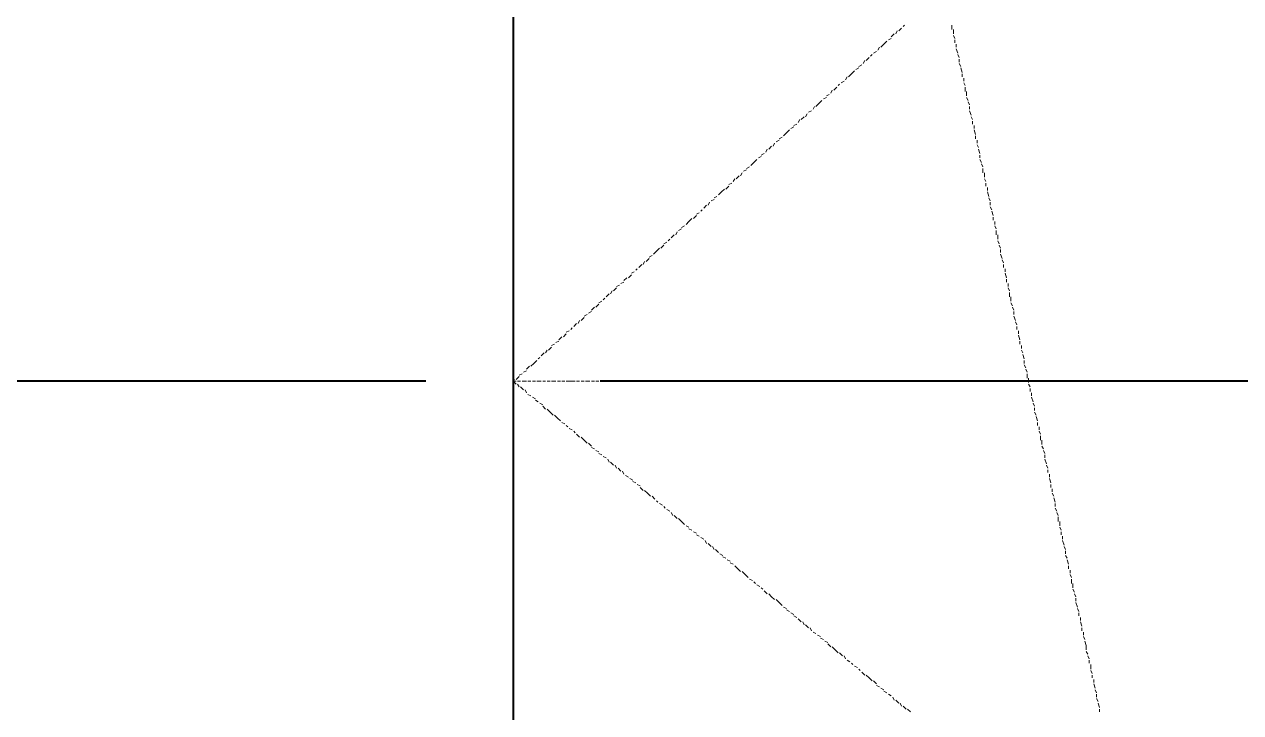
# Model space of a CAD drawing. Extents: x 8 to 21351, y 0 to 420.
# Drawn here: x 15655.57 to 15673, y 371.74 to 381.6 of the extents above; entities that cross this region are included whole.
import ezdxf

# ---------------------------------------------------------------- set-up
doc = ezdxf.new("R2010")
doc.units = 0

msp = doc.modelspace()

# ---------------------------------------------------------------- linework, layer by layer
at = {"color": 7, "lineweight": 40}
for p, q in [((15662.579, 397.743), (15662.579, 310.219)), ((15661.33, 376.491), (15633.835, 376.491)), ((15691.324, 376.491), (15663.828, 376.491))]:
    msp.add_line(p, q, dxfattribs=at)
at = {"color": 7, "lineweight": 25}
msp.add_line((15662.579, 381.593), (15662.579, 361.59), dxfattribs=at)
at = {"color": 7, "lineweight": 5}
for p, q in [((15662.579, 381.55), (15662.579, 381.593)), ((15662.579, 381.487), (15662.579, 381.529)), ((15668.146, 381.55), (15668.104, 381.508)), ((15668.188, 381.593), (15668.167, 381.571)), ((15668.866, 381.529), (15668.866, 381.593)), ((15668.887, 381.466), (15668.887, 381.529)), ((15662.579, 381.402), (15662.579, 381.466)), ((15662.579, 381.339), (15662.579, 381.402)), ((15667.934, 381.36), (15667.892, 381.317)), ((15667.998, 381.402), (15667.956, 381.381)), ((15668.04, 381.466), (15667.998, 381.423)), ((15668.083, 381.508), (15668.061, 381.466)), ((15668.908, 381.402), (15668.887, 381.444)), ((15668.908, 381.339), (15668.908, 381.381)), ((15662.579, 381.275), (15662.579, 381.317)), ((15662.579, 381.212), (15662.579, 381.254)), ((15662.579, 381.127), (15662.579, 381.19)), ((15667.786, 381.212), (15667.744, 381.19)), ((15667.829, 381.275), (15667.807, 381.233)), ((15667.892, 381.317), (15667.85, 381.275)), ((15668.929, 381.275), (15668.929, 381.317)), ((15668.95, 381.19), (15668.929, 381.254)), ((15662.579, 381.063), (15662.579, 381.106)), ((15662.579, 381), (15662.579, 381.042)), ((15667.575, 381.021), (15667.532, 381)), ((15667.617, 381.085), (15667.596, 381.042)), ((15667.68, 381.127), (15667.638, 381.085)), ((15667.723, 381.169), (15667.702, 381.148)), ((15668.972, 381.127), (15668.95, 381.169)), ((15668.972, 381.063), (15668.972, 381.106)), ((15668.993, 381), (15668.972, 381.042)), ((15662.579, 380.915), (15662.579, 380.979)), ((15662.579, 380.852), (15662.579, 380.894)), ((15662.579, 380.788), (15662.579, 380.831)), ((15667.363, 380.852), (15667.342, 380.81)), ((15667.426, 380.894), (15667.384, 380.852)), ((15667.469, 380.937), (15667.426, 380.894)), ((15667.532, 380.979), (15667.49, 380.958)), ((15669.014, 380.915), (15668.993, 380.979)), ((15669.014, 380.852), (15669.014, 380.894)), ((15669.035, 380.788), (15669.035, 380.831)), ((15662.579, 380.704), (15662.579, 380.767)), ((15662.579, 380.64), (15662.579, 380.682)), ((15667.151, 380.661), (15667.13, 380.619)), ((15667.215, 380.704), (15667.172, 380.661)), ((15667.257, 380.746), (15667.236, 380.725)), ((15667.321, 380.788), (15667.278, 380.767)), ((15669.056, 380.725), (15669.035, 380.767)), ((15669.056, 380.64), (15669.056, 380.704)), ((15662.579, 380.577), (15662.579, 380.619)), ((15662.579, 380.492), (15662.579, 380.555)), ((15662.579, 380.428), (15662.579, 380.492)), ((15667.003, 380.513), (15666.961, 380.471)), ((15667.067, 380.555), (15667.024, 380.534)), ((15667.109, 380.598), (15667.067, 380.577)), ((15669.077, 380.577), (15669.077, 380.64)), ((15669.099, 380.513), (15669.077, 380.555)), ((15669.12, 380.45), (15669.099, 380.492)), ((15662.579, 380.365), (15662.579, 380.407)), ((15662.579, 380.301), (15662.579, 380.344)), ((15666.791, 380.323), (15666.77, 380.28)), ((15666.855, 380.365), (15666.813, 380.344)), ((15666.897, 380.428), (15666.876, 380.386)), ((15666.961, 380.471), (15666.918, 380.428)), ((15669.12, 380.386), (15669.12, 380.428)), ((15669.141, 380.301), (15669.12, 380.365)), ((15662.579, 380.217), (15662.579, 380.28)), ((15662.579, 380.153), (15662.579, 380.196)), ((15666.643, 380.174), (15666.601, 380.153)), ((15666.686, 380.238), (15666.664, 380.196)), ((15666.749, 380.28), (15666.707, 380.238)), ((15669.162, 380.238), (15669.141, 380.28)), ((15669.162, 380.174), (15669.162, 380.217)), ((15669.183, 380.111), (15669.183, 380.153)), ((15662.579, 380.09), (15662.579, 380.132)), ((15662.579, 380.005), (15662.579, 380.069)), ((15662.579, 379.942), (15662.579, 379.984)), ((15666.432, 379.984), (15666.389, 379.963)), ((15666.495, 380.048), (15666.453, 380.005)), ((15666.537, 380.09), (15666.495, 380.048)), ((15666.601, 380.132), (15666.559, 380.111)), ((15669.204, 380.026), (15669.183, 380.09)), ((15669.204, 379.963), (15669.204, 380.005)), ((15662.579, 379.878), (15662.579, 379.921)), ((15662.579, 379.793), (15662.579, 379.857)), ((15666.22, 379.815), (15666.199, 379.772)), ((15666.283, 379.857), (15666.241, 379.815)), ((15666.326, 379.899), (15666.305, 379.857)), ((15666.389, 379.942), (15666.347, 379.921)), ((15669.226, 379.899), (15669.226, 379.942)), ((15669.247, 379.836), (15669.226, 379.878)), ((15669.268, 379.751), (15669.247, 379.815)), ((15662.579, 379.73), (15662.579, 379.772)), ((15662.579, 379.666), (15662.579, 379.709)), ((15662.579, 379.582), (15662.579, 379.645)), ((15666.029, 379.624), (15665.987, 379.582)), ((15666.072, 379.666), (15666.029, 379.624)), ((15666.135, 379.709), (15666.093, 379.688)), ((15666.178, 379.751), (15666.135, 379.73)), ((15669.268, 379.688), (15669.268, 379.73)), ((15669.289, 379.624), (15669.268, 379.666)), ((15662.579, 379.518), (15662.579, 379.582)), ((15662.579, 379.455), (15662.579, 379.497)), ((15665.86, 379.476), (15665.839, 379.434)), ((15665.924, 379.518), (15665.881, 379.497)), ((15665.966, 379.561), (15665.924, 379.539)), ((15669.31, 379.561), (15669.289, 379.603)), ((15669.31, 379.476), (15669.31, 379.539)), ((15669.331, 379.413), (15669.331, 379.476)), ((15662.579, 379.391), (15662.579, 379.434)), ((15662.579, 379.307), (15662.579, 379.37)), ((15662.579, 379.243), (15662.579, 379.285)), ((15665.67, 379.285), (15665.627, 379.243)), ((15665.712, 379.328), (15665.67, 379.307)), ((15665.754, 379.391), (15665.733, 379.349)), ((15665.818, 379.434), (15665.775, 379.391)), ((15669.353, 379.349), (15669.331, 379.391)), ((15669.353, 379.285), (15669.353, 379.328)), ((15669.374, 379.222), (15669.374, 379.264)), ((15662.579, 379.18), (15662.579, 379.222)), ((15662.579, 379.095), (15662.579, 379.158)), ((15665.458, 379.095), (15665.416, 379.074)), ((15665.5, 379.137), (15665.458, 379.116)), ((15665.564, 379.201), (15665.521, 379.158)), ((15665.606, 379.243), (15665.564, 379.201)), ((15669.395, 379.137), (15669.374, 379.201)), ((15669.416, 379.074), (15669.395, 379.116)), ((15662.579, 379.031), (15662.579, 379.074)), ((15662.579, 378.968), (15662.579, 379.01)), ((15662.579, 378.883), (15662.579, 378.947)), ((15665.289, 378.947), (15665.267, 378.926)), ((15665.352, 379.01), (15665.31, 378.968)), ((15665.394, 379.053), (15665.373, 379.01)), ((15669.416, 379.01), (15669.416, 379.053)), ((15669.437, 378.947), (15669.416, 378.989)), ((15669.458, 378.862), (15669.437, 378.926)), ((15662.579, 378.82), (15662.579, 378.862)), ((15662.579, 378.756), (15662.579, 378.799)), ((15665.098, 378.777), (15665.056, 378.735)), ((15665.14, 378.82), (15665.098, 378.777)), ((15665.204, 378.862), (15665.162, 378.82)), ((15665.246, 378.904), (15665.204, 378.883)), ((15669.458, 378.799), (15669.458, 378.841)), ((15669.48, 378.735), (15669.48, 378.777)), ((15662.579, 378.672), (15662.579, 378.735)), ((15662.579, 378.608), (15662.579, 378.672)), ((15662.579, 378.545), (15662.579, 378.587)), ((15664.886, 378.587), (15664.844, 378.545)), ((15664.929, 378.629), (15664.908, 378.587)), ((15664.992, 378.672), (15664.95, 378.65)), ((15665.035, 378.714), (15664.992, 378.693)), ((15669.501, 378.672), (15669.48, 378.714)), ((15669.501, 378.587), (15669.501, 378.65)), ((15669.522, 378.524), (15669.522, 378.587)), ((15662.579, 378.481), (15662.579, 378.524)), ((15662.579, 378.396), (15662.579, 378.46)), ((15664.675, 378.396), (15664.632, 378.354)), ((15664.738, 378.439), (15664.696, 378.396)), ((15664.781, 378.481), (15664.738, 378.46)), ((15664.823, 378.524), (15664.802, 378.502)), ((15669.543, 378.46), (15669.522, 378.502)), ((15669.564, 378.396), (15669.543, 378.439)), ((15662.579, 378.333), (15662.579, 378.375)), ((15662.579, 378.269), (15662.579, 378.312)), ((15662.579, 378.185), (15662.579, 378.248)), ((15664.527, 378.248), (15664.484, 378.206)), ((15664.569, 378.291), (15664.527, 378.269)), ((15664.632, 378.354), (15664.59, 378.312)), ((15669.564, 378.333), (15669.564, 378.375)), ((15669.585, 378.248), (15669.564, 378.312)), ((15669.607, 378.185), (15669.585, 378.227)), ((15662.579, 378.121), (15662.579, 378.164)), ((15662.579, 378.058), (15662.579, 378.1)), ((15664.315, 378.058), (15664.273, 378.037)), ((15664.357, 378.1), (15664.336, 378.079)), ((15664.421, 378.164), (15664.378, 378.121)), ((15664.463, 378.206), (15664.442, 378.164)), ((15669.607, 378.121), (15669.607, 378.164)), ((15669.628, 378.058), (15669.628, 378.1)), ((15662.579, 377.973), (15662.579, 378.037)), ((15662.579, 377.91), (15662.579, 377.952)), ((15662.579, 377.846), (15662.579, 377.889)), ((15664.103, 377.867), (15664.061, 377.846)), ((15664.167, 377.91), (15664.124, 377.889)), ((15664.209, 377.973), (15664.167, 377.931)), ((15664.273, 378.015), (15664.23, 377.973)), ((15669.649, 377.973), (15669.628, 378.037)), ((15669.649, 377.91), (15669.649, 377.952)), ((15669.67, 377.846), (15669.67, 377.889)), ((15662.579, 377.762), (15662.579, 377.825)), ((15662.579, 377.698), (15662.579, 377.762)), ((15663.955, 377.74), (15663.913, 377.698)), ((15663.997, 377.783), (15663.976, 377.74)), ((15664.061, 377.825), (15664.019, 377.783)), ((15669.691, 377.783), (15669.67, 377.825)), ((15669.691, 377.698), (15669.691, 377.762)), ((15669.712, 377.635), (15669.712, 377.698)), ((15662.579, 377.635), (15662.579, 377.677)), ((15662.579, 377.571), (15662.579, 377.613)), ((15662.579, 377.486), (15662.579, 377.55)), ((15663.743, 377.55), (15663.701, 377.507)), ((15663.807, 377.592), (15663.765, 377.55)), ((15663.849, 377.635), (15663.807, 377.613)), ((15663.892, 377.677), (15663.87, 377.656)), ((15669.734, 377.571), (15669.712, 377.613)), ((15669.755, 377.507), (15669.734, 377.55)), ((15662.579, 377.423), (15662.579, 377.465)), ((15662.579, 377.359), (15662.579, 377.402)), ((15663.532, 377.359), (15663.511, 377.317)), ((15663.595, 377.402), (15663.553, 377.359)), ((15663.638, 377.444), (15663.595, 377.423)), ((15663.701, 377.486), (15663.659, 377.465)), ((15669.755, 377.444), (15669.755, 377.486)), ((15669.776, 377.359), (15669.755, 377.423)), ((15662.579, 377.275), (15662.579, 377.338)), ((15662.579, 377.211), (15662.579, 377.253)), ((15662.579, 377.148), (15662.579, 377.19)), ((15663.384, 377.211), (15663.341, 377.19)), ((15663.426, 377.253), (15663.405, 377.232)), ((15663.489, 377.317), (15663.447, 377.275)), ((15669.797, 377.296), (15669.776, 377.338)), ((15669.797, 377.232), (15669.797, 377.275)), ((15669.818, 377.169), (15669.818, 377.211)), ((15662.579, 377.063), (15662.579, 377.127)), ((15662.579, 376.999), (15662.579, 377.042)), ((15663.172, 377.021), (15663.13, 376.999)), ((15663.235, 377.063), (15663.193, 377.042)), ((15663.278, 377.127), (15663.235, 377.084)), ((15663.341, 377.169), (15663.299, 377.127)), ((15669.839, 377.084), (15669.818, 377.148)), ((15669.839, 377.021), (15669.839, 377.063)), ((15669.861, 376.957), (15669.861, 376.999)), ((15662.579, 376.936), (15662.579, 376.978)), ((15662.579, 376.851), (15662.579, 376.915)), ((15662.579, 376.788), (15662.579, 376.851)), ((15662.96, 376.83), (15662.939, 376.809)), ((15663.024, 376.894), (15662.981, 376.851)), ((15663.066, 376.936), (15663.045, 376.894)), ((15663.13, 376.978), (15663.087, 376.936)), ((15669.882, 376.894), (15669.861, 376.936)), ((15669.903, 376.809), (15669.882, 376.872)), ((15662.579, 376.724), (15662.579, 376.767)), ((15662.579, 376.661), (15662.579, 376.703)), ((15662.812, 376.703), (15662.77, 376.661)), ((15662.876, 376.745), (15662.833, 376.703)), ((15662.918, 376.788), (15662.876, 376.745)), ((15669.903, 376.745), (15669.903, 376.788)), ((15669.924, 376.682), (15669.903, 376.724)), ((15669.945, 376.618), (15669.924, 376.661)), ((15662.579, 376.576), (15662.579, 376.64)), ((15662.579, 376.513), (15662.579, 376.555)), ((15662.6, 376.513), (15662.579, 376.491)), ((15662.579, 376.491), (15662.622, 376.491)), ((15662.579, 376.491), (15662.622, 376.449)), ((15662.579, 376.449), (15662.579, 376.491)), ((15662.664, 376.555), (15662.622, 376.513)), ((15662.643, 376.491), (15662.685, 376.491)), ((15662.706, 376.597), (15662.664, 376.576)), ((15662.706, 376.491), (15662.77, 376.491)), ((15662.77, 376.64), (15662.727, 376.618)), ((15662.791, 376.491), (15662.833, 376.491)), ((15662.854, 376.491), (15662.897, 376.491)), ((15662.918, 376.491), (15662.981, 376.491)), ((15663.003, 376.491), (15663.045, 376.491)), ((15663.066, 376.491), (15663.108, 376.491)), ((15663.13, 376.491), (15663.193, 376.491)), ((15663.214, 376.491), (15663.257, 376.491)), ((15663.278, 376.491), (15663.32, 376.491)), ((15663.341, 376.491), (15663.405, 376.491)), ((15663.405, 376.491), (15663.468, 376.491)), ((15663.489, 376.491), (15663.532, 376.491)), ((15663.553, 376.491), (15663.595, 376.491)), ((15663.616, 376.491), (15663.68, 376.491)), ((15663.701, 376.491), (15663.743, 376.491)), ((15663.765, 376.491), (15663.807, 376.491)), ((15663.828, 376.491), (15663.892, 376.491)), ((15663.913, 376.491), (15663.955, 376.491)), ((15663.976, 376.491), (15664.019, 376.491)), ((15664.04, 376.491), (15664.103, 376.491)), ((15664.124, 376.491), (15664.167, 376.491)), ((15664.188, 376.491), (15664.23, 376.491)), ((15664.251, 376.491), (15664.315, 376.491)), ((15664.315, 376.491), (15664.378, 376.491)), ((15664.4, 376.491), (15664.442, 376.491)), ((15664.463, 376.491), (15664.505, 376.491)), ((15664.527, 376.491), (15664.59, 376.491)), ((15664.611, 376.491), (15664.654, 376.491)), ((15664.675, 376.491), (15664.717, 376.491)), ((15664.738, 376.491), (15664.802, 376.491)), ((15664.823, 376.491), (15664.865, 376.491)), ((15664.886, 376.491), (15664.929, 376.491)), ((15664.95, 376.491), (15665.013, 376.491)), ((15665.035, 376.491), (15665.077, 376.491)), ((15665.098, 376.491), (15665.14, 376.491)), ((15665.162, 376.491), (15665.225, 376.491)), ((15665.225, 376.491), (15665.289, 376.491)), ((15665.31, 376.491), (15665.352, 376.491)), ((15665.373, 376.491), (15665.416, 376.491)), ((15665.437, 376.491), (15665.5, 376.491)), ((15665.521, 376.491), (15665.564, 376.491)), ((15665.585, 376.491), (15665.627, 376.491)), ((15665.648, 376.491), (15665.712, 376.491)), ((15665.733, 376.491), (15665.775, 376.491)), ((15665.797, 376.491), (15665.839, 376.491)), ((15665.86, 376.491), (15665.924, 376.491)), ((15665.945, 376.491), (15665.987, 376.491)), ((15666.008, 376.491), (15666.051, 376.491)), ((15666.072, 376.491), (15666.135, 376.491)), ((15666.135, 376.491), (15666.199, 376.491)), ((15666.22, 376.491), (15666.262, 376.491)), ((15666.283, 376.491), (15666.326, 376.491)), ((15666.347, 376.491), (15666.41, 376.491)), ((15666.432, 376.491), (15666.474, 376.491)), ((15666.495, 376.491), (15666.537, 376.491)), ((15666.559, 376.491), (15666.622, 376.491)), ((15666.643, 376.491), (15666.686, 376.491)), ((15666.707, 376.491), (15666.749, 376.491)), ((15666.77, 376.491), (15666.834, 376.491)), ((15666.855, 376.491), (15666.897, 376.491)), ((15666.918, 376.491), (15666.961, 376.491)), ((15666.982, 376.491), (15667.045, 376.491)), ((15667.045, 376.491), (15667.109, 376.491)), ((15667.13, 376.491), (15667.172, 376.491)), ((15667.194, 376.491), (15667.236, 376.491)), ((15667.257, 376.491), (15667.321, 376.491)), ((15667.342, 376.491), (15667.384, 376.491)), ((15667.405, 376.491), (15667.448, 376.491)), ((15667.469, 376.491), (15667.532, 376.491)), ((15667.553, 376.491), (15667.596, 376.491)), ((15667.617, 376.491), (15667.659, 376.491)), ((15667.68, 376.491), (15667.744, 376.491)), ((15667.765, 376.491), (15667.807, 376.491)), ((15667.829, 376.491), (15667.871, 376.491)), ((15667.892, 376.491), (15667.956, 376.491)), ((15667.956, 376.491), (15668.019, 376.491)), ((15668.04, 376.491), (15668.083, 376.491)), ((15668.104, 376.491), (15668.146, 376.491)), ((15668.167, 376.491), (15668.231, 376.491)), ((15668.252, 376.491), (15668.294, 376.491)), ((15668.315, 376.491), (15668.358, 376.491)), ((15668.379, 376.491), (15668.442, 376.491)), ((15668.464, 376.491), (15668.506, 376.491)), ((15668.527, 376.491), (15668.569, 376.491)), ((15668.591, 376.491), (15668.654, 376.491)), ((15668.675, 376.491), (15668.718, 376.491)), ((15668.739, 376.491), (15668.781, 376.491)), ((15668.802, 376.491), (15668.845, 376.491)), ((15668.866, 376.491), (15668.929, 376.491)), ((15668.95, 376.491), (15668.993, 376.491)), ((15669.014, 376.491), (15669.056, 376.491)), ((15669.077, 376.491), (15669.141, 376.491)), ((15669.162, 376.491), (15669.204, 376.491)), ((15669.226, 376.491), (15669.268, 376.491)), ((15669.289, 376.491), (15669.353, 376.491)), ((15669.374, 376.491), (15669.416, 376.491)), ((15669.437, 376.491), (15669.48, 376.491)), ((15669.501, 376.491), (15669.564, 376.491)), ((15669.585, 376.491), (15669.628, 376.491)), ((15669.649, 376.491), (15669.691, 376.491)), ((15669.712, 376.491), (15669.755, 376.491)), ((15669.776, 376.491), (15669.839, 376.491)), ((15669.861, 376.491), (15669.903, 376.491)), ((15669.924, 376.491), (15669.966, 376.491)), ((15669.945, 376.534), (15669.945, 376.597)), ((15669.966, 376.47), (15669.966, 376.534)), ((15662.579, 376.364), (15662.579, 376.428)), ((15662.579, 376.301), (15662.579, 376.343)), ((15662.643, 376.449), (15662.664, 376.407)), ((15662.685, 376.407), (15662.727, 376.364)), ((15662.749, 376.364), (15662.77, 376.322)), ((15662.791, 376.301), (15662.833, 376.28)), ((15669.988, 376.407), (15669.966, 376.449)), ((15669.988, 376.343), (15669.988, 376.386)), ((15670.009, 376.28), (15670.009, 376.322)), ((15662.579, 376.238), (15662.579, 376.28)), ((15662.579, 376.153), (15662.579, 376.216)), ((15662.579, 376.089), (15662.579, 376.132)), ((15662.854, 376.259), (15662.897, 376.238)), ((15662.897, 376.216), (15662.939, 376.195)), ((15662.96, 376.174), (15663.003, 376.153)), ((15663.003, 376.132), (15663.045, 376.089)), ((15670.03, 376.195), (15670.009, 376.259)), ((15670.051, 376.132), (15670.03, 376.174)), ((15662.579, 376.026), (15662.579, 376.068)), ((15662.579, 375.941), (15662.579, 376.005)), ((15663.066, 376.089), (15663.108, 376.047)), ((15663.108, 376.047), (15663.151, 376.005)), ((15663.172, 376.005), (15663.214, 375.962)), ((15663.214, 375.962), (15663.257, 375.92)), ((15670.051, 376.068), (15670.051, 376.11)), ((15670.072, 376.005), (15670.051, 376.047)), ((15670.093, 375.92), (15670.072, 375.983)), ((15662.579, 375.878), (15662.579, 375.941)), ((15662.579, 375.814), (15662.579, 375.856)), ((15662.579, 375.751), (15662.579, 375.793)), ((15663.278, 375.899), (15663.32, 375.878)), ((15663.341, 375.856), (15663.362, 375.835)), ((15663.384, 375.814), (15663.426, 375.793)), ((15670.093, 375.856), (15670.093, 375.899)), ((15670.115, 375.793), (15670.115, 375.835)), ((15662.579, 375.666), (15662.579, 375.729)), ((15662.579, 375.603), (15662.579, 375.645)), ((15663.447, 375.772), (15663.468, 375.751)), ((15663.489, 375.729), (15663.532, 375.687)), ((15663.553, 375.687), (15663.595, 375.645)), ((15663.595, 375.645), (15663.638, 375.603)), ((15663.659, 375.603), (15663.701, 375.56)), ((15670.136, 375.729), (15670.115, 375.772)), ((15670.136, 375.645), (15670.136, 375.708)), ((15670.157, 375.581), (15670.157, 375.645)), ((15662.579, 375.539), (15662.579, 375.581)), ((15662.579, 375.454), (15662.579, 375.518)), ((15662.579, 375.391), (15662.579, 375.433)), ((15663.701, 375.539), (15663.743, 375.518)), ((15663.765, 375.497), (15663.807, 375.476)), ((15663.807, 375.454), (15663.849, 375.433)), ((15670.178, 375.518), (15670.157, 375.56)), ((15670.199, 375.454), (15670.178, 375.497)), ((15670.199, 375.391), (15670.199, 375.433)), ((15662.579, 375.327), (15662.579, 375.37)), ((15662.579, 375.243), (15662.579, 375.306)), ((15663.87, 375.412), (15663.913, 375.391)), ((15663.934, 375.37), (15663.955, 375.327)), ((15663.976, 375.327), (15664.019, 375.285)), ((15664.04, 375.285), (15664.061, 375.243)), ((15670.22, 375.306), (15670.199, 375.37)), ((15670.242, 375.243), (15670.22, 375.285)), ((15662.579, 375.179), (15662.579, 375.221)), ((15662.579, 375.116), (15662.579, 375.158)), ((15662.579, 375.031), (15662.579, 375.094)), ((15664.082, 375.243), (15664.124, 375.2)), ((15664.146, 375.2), (15664.167, 375.158)), ((15664.188, 375.137), (15664.23, 375.116)), ((15664.251, 375.094), (15664.294, 375.073)), ((15670.242, 375.179), (15670.242, 375.221)), ((15670.263, 375.116), (15670.263, 375.158)), ((15670.284, 375.031), (15670.263, 375.094)), ((15662.579, 374.967), (15662.579, 375.031)), ((15662.579, 374.904), (15662.579, 374.946)), ((15664.294, 375.052), (15664.336, 375.031)), ((15664.357, 375.01), (15664.4, 374.989)), ((15664.4, 374.967), (15664.442, 374.925)), ((15664.463, 374.925), (15664.505, 374.883)), ((15670.284, 374.967), (15670.284, 375.01)), ((15670.305, 374.904), (15670.305, 374.946)), ((15662.579, 374.841), (15662.579, 374.883)), ((15662.579, 374.756), (15662.579, 374.819)), ((15662.579, 374.692), (15662.579, 374.735)), ((15664.505, 374.883), (15664.548, 374.841)), ((15664.569, 374.841), (15664.611, 374.798)), ((15664.632, 374.777), (15664.654, 374.756)), ((15664.675, 374.735), (15664.717, 374.714)), ((15670.326, 374.841), (15670.305, 374.883)), ((15670.347, 374.756), (15670.326, 374.819)), ((15670.347, 374.692), (15670.347, 374.735)), ((15662.579, 374.629), (15662.579, 374.671)), ((15662.579, 374.544), (15662.579, 374.608)), ((15664.738, 374.692), (15664.759, 374.671)), ((15664.781, 374.65), (15664.823, 374.629)), ((15664.844, 374.608), (15664.865, 374.565)), ((15664.886, 374.565), (15664.929, 374.523)), ((15670.369, 374.629), (15670.347, 374.671)), ((15670.39, 374.565), (15670.369, 374.608)), ((15662.579, 374.481), (15662.579, 374.523)), ((15662.579, 374.417), (15662.579, 374.459)), ((15662.579, 374.332), (15662.579, 374.396)), ((15664.95, 374.523), (15664.992, 374.481)), ((15664.992, 374.481), (15665.035, 374.438)), ((15665.056, 374.417), (15665.098, 374.396)), ((15670.39, 374.481), (15670.39, 374.544)), ((15670.411, 374.417), (15670.411, 374.481)), ((15670.432, 374.354), (15670.411, 374.396)), ((15662.579, 374.269), (15662.579, 374.311)), ((15662.579, 374.205), (15662.579, 374.248)), ((15665.098, 374.375), (15665.14, 374.354)), ((15665.162, 374.332), (15665.204, 374.311)), ((15665.204, 374.29), (15665.246, 374.269)), ((15665.267, 374.248), (15665.31, 374.227)), ((15670.432, 374.29), (15670.432, 374.332)), ((15670.453, 374.227), (15670.453, 374.269)), ((15662.579, 374.121), (15662.579, 374.184)), ((15662.579, 374.057), (15662.579, 374.121)), ((15662.579, 373.994), (15662.579, 374.036)), ((15665.331, 374.205), (15665.352, 374.163)), ((15665.373, 374.163), (15665.416, 374.121)), ((15665.437, 374.121), (15665.458, 374.078)), ((15665.479, 374.078), (15665.521, 374.036)), ((15670.474, 374.142), (15670.453, 374.205)), ((15670.496, 374.078), (15670.474, 374.121)), ((15670.496, 374.015), (15670.496, 374.057)), ((15662.579, 373.93), (15662.579, 373.973)), ((15662.579, 373.846), (15662.579, 373.909)), ((15665.543, 374.015), (15665.585, 373.994)), ((15665.585, 373.973), (15665.627, 373.952)), ((15665.648, 373.93), (15665.691, 373.909)), ((15665.691, 373.888), (15665.733, 373.867)), ((15670.517, 373.952), (15670.496, 373.994)), ((15670.538, 373.867), (15670.517, 373.93)), ((15662.579, 373.782), (15662.579, 373.824)), ((15662.579, 373.719), (15662.579, 373.761)), ((15662.579, 373.634), (15662.579, 373.697)), ((15665.754, 373.846), (15665.797, 373.803)), ((15665.797, 373.803), (15665.839, 373.761)), ((15665.86, 373.761), (15665.902, 373.719)), ((15665.902, 373.719), (15665.945, 373.676)), ((15670.538, 373.803), (15670.538, 373.846)), ((15670.559, 373.74), (15670.559, 373.782)), ((15670.58, 373.676), (15670.559, 373.719)), ((15662.579, 373.57), (15662.579, 373.613)), ((15662.579, 373.507), (15662.579, 373.549)), ((15665.966, 373.655), (15666.008, 373.634)), ((15666.029, 373.613), (15666.051, 373.592)), ((15666.072, 373.57), (15666.114, 373.549)), ((15666.135, 373.528), (15666.156, 373.507)), ((15670.58, 373.592), (15670.58, 373.655)), ((15670.601, 373.528), (15670.601, 373.592)), ((15662.579, 373.422), (15662.579, 373.486)), ((15662.579, 373.359), (15662.579, 373.401)), ((15662.579, 373.295), (15662.579, 373.338)), ((15666.178, 373.486), (15666.22, 373.443)), ((15666.241, 373.443), (15666.283, 373.401)), ((15666.283, 373.401), (15666.326, 373.359)), ((15666.347, 373.359), (15666.389, 373.317)), ((15670.623, 373.465), (15670.601, 373.507)), ((15670.644, 373.401), (15670.623, 373.443)), ((15670.644, 373.338), (15670.644, 373.38)), ((15662.579, 373.211), (15662.579, 373.274)), ((15662.579, 373.147), (15662.579, 373.211)), ((15666.389, 373.317), (15666.432, 373.274)), ((15666.453, 373.253), (15666.495, 373.232)), ((15666.495, 373.211), (15666.537, 373.19)), ((15666.559, 373.168), (15666.601, 373.147)), ((15670.665, 373.253), (15670.644, 373.317)), ((15670.686, 373.19), (15670.665, 373.232)), ((15670.686, 373.126), (15670.686, 373.168)), ((15662.579, 373.084), (15662.579, 373.126)), ((15662.579, 373.02), (15662.579, 373.062)), ((15662.579, 372.935), (15662.579, 372.999)), ((15666.601, 373.126), (15666.643, 373.105)), ((15666.664, 373.084), (15666.707, 373.041)), ((15666.728, 373.041), (15666.749, 372.999)), ((15666.77, 372.999), (15666.813, 372.957)), ((15670.707, 373.062), (15670.707, 373.105)), ((15670.728, 372.978), (15670.707, 373.041)), ((15662.579, 372.872), (15662.579, 372.914)), ((15662.579, 372.808), (15662.579, 372.851)), ((15666.834, 372.957), (15666.855, 372.914)), ((15666.876, 372.893), (15666.918, 372.872)), ((15666.94, 372.851), (15666.982, 372.83)), ((15670.728, 372.914), (15670.728, 372.957)), ((15670.75, 372.851), (15670.75, 372.893)), ((15670.771, 372.787), (15670.75, 372.83)), ((15662.579, 372.724), (15662.579, 372.787)), ((15662.579, 372.66), (15662.579, 372.703)), ((15662.579, 372.597), (15662.579, 372.639)), ((15666.982, 372.808), (15667.024, 372.787)), ((15667.045, 372.766), (15667.088, 372.745)), ((15667.088, 372.724), (15667.13, 372.682)), ((15667.151, 372.682), (15667.194, 372.639)), ((15667.194, 372.639), (15667.236, 372.597)), ((15670.792, 372.703), (15670.771, 372.766)), ((15670.792, 372.639), (15670.792, 372.703)), ((15662.579, 372.512), (15662.579, 372.576)), ((15662.579, 372.449), (15662.579, 372.491)), ((15667.257, 372.597), (15667.299, 372.555)), ((15667.321, 372.555), (15667.342, 372.512)), ((15667.363, 372.491), (15667.405, 372.47)), ((15670.813, 372.576), (15670.792, 372.618)), ((15670.834, 372.512), (15670.813, 372.555)), ((15670.834, 372.449), (15670.834, 372.491)), ((15662.579, 372.385), (15662.579, 372.428)), ((15662.579, 372.3), (15662.579, 372.364)), ((15662.579, 372.237), (15662.579, 372.3)), ((15667.426, 372.449), (15667.448, 372.428)), ((15667.469, 372.406), (15667.511, 372.385)), ((15667.532, 372.364), (15667.553, 372.343)), ((15667.575, 372.322), (15667.617, 372.279)), ((15670.855, 372.364), (15670.855, 372.428)), ((15670.877, 372.3), (15670.855, 372.343)), ((15662.579, 372.173), (15662.579, 372.216)), ((15662.579, 372.11), (15662.579, 372.152)), ((15667.638, 372.279), (15667.68, 372.237)), ((15667.68, 372.237), (15667.723, 372.195)), ((15667.744, 372.195), (15667.786, 372.152)), ((15667.786, 372.131), (15667.829, 372.11)), ((15670.877, 372.237), (15670.877, 372.279)), ((15670.898, 372.173), (15670.898, 372.216)), ((15670.919, 372.089), (15670.898, 372.152)), ((15662.579, 372.025), (15662.579, 372.089)), ((15662.579, 371.962), (15662.579, 372.004)), ((15667.85, 372.089), (15667.892, 372.068)), ((15667.892, 372.046), (15667.934, 372.025)), ((15667.956, 372.004), (15667.998, 371.983)), ((15668.019, 371.962), (15668.04, 371.92)), ((15670.94, 372.025), (15670.919, 372.068)), ((15670.94, 371.962), (15670.94, 372.004)), ((15662.579, 371.898), (15662.579, 371.941)), ((15662.579, 371.814), (15662.579, 371.877)), ((15662.579, 371.75), (15662.579, 371.792)), ((15668.061, 371.92), (15668.104, 371.877)), ((15668.125, 371.877), (15668.146, 371.835)), ((15668.167, 371.835), (15668.21, 371.792)), ((15668.231, 371.792), (15668.273, 371.75)), ((15670.961, 371.898), (15670.94, 371.941)), ((15670.982, 371.814), (15670.961, 371.877)), ((15670.982, 371.75), (15670.982, 371.792))]:
    msp.add_line(p, q, dxfattribs=at)

doc.saveas('drawing.dxf')
